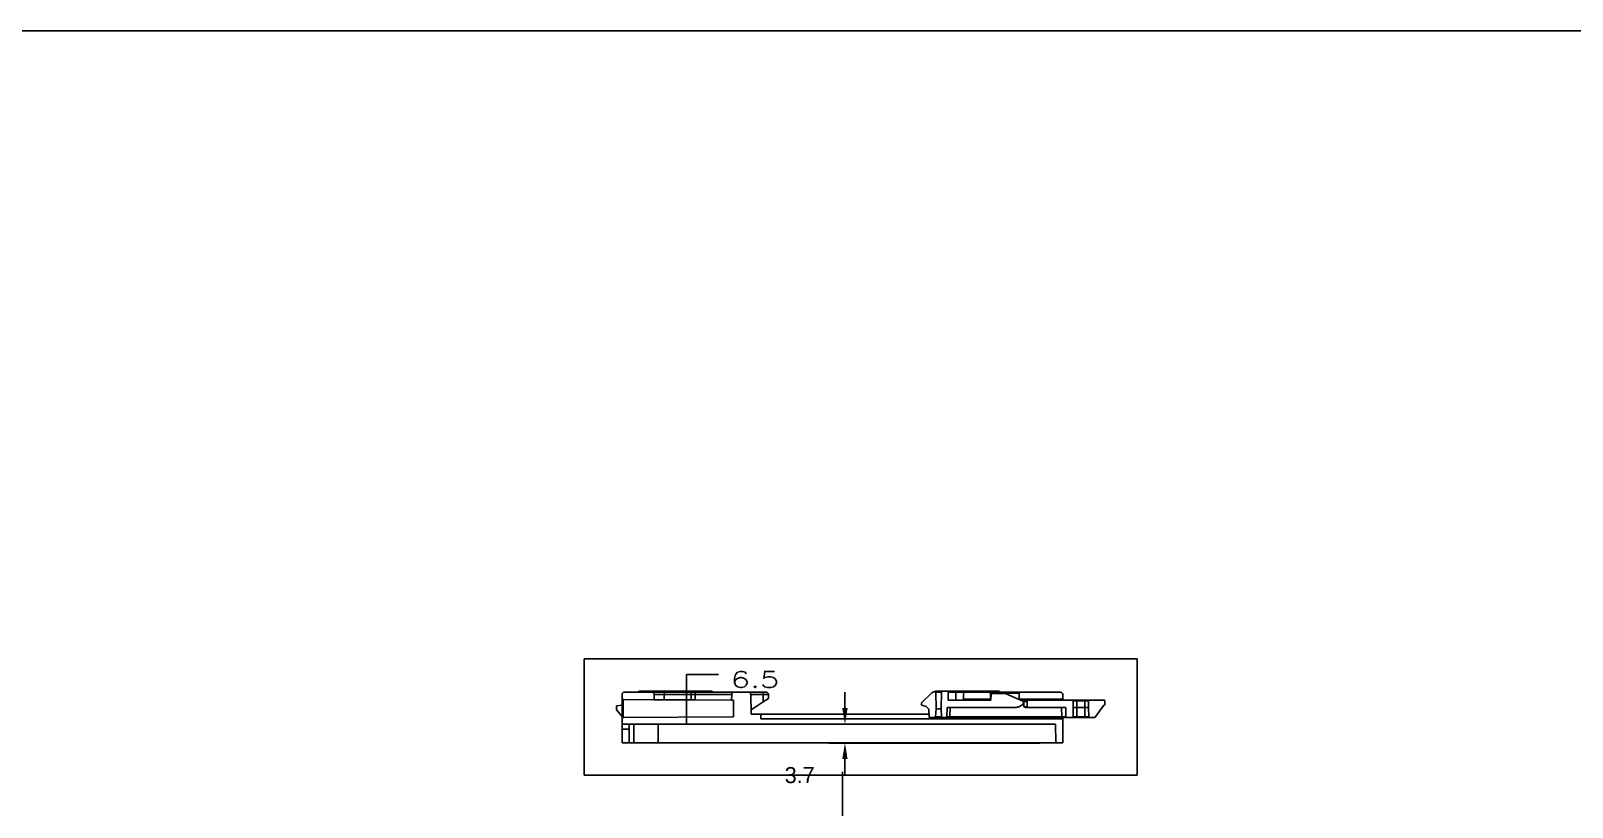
# Model space of a CAD drawing. Header units: inches. Extents: x 0 to 1189, y 0 to 841.
# Drawn here: x 594.5 to 898.4, y 687.9 to 841 of the extents above; entities that cross this region are included whole.
import ezdxf
from ezdxf.lldxf.tags import DXFTag

# ---------------------------------------------------------------- set-up
doc = ezdxf.new("R2010")
doc.units = ezdxf.units.IN
doc.header["$MEASUREMENT"] = 0
doc.layers.add('1', color=7, linetype='Continuous', true_color=0xffffff)
doc.styles.add('blockfont', font='simplex.shx', dxfattribs={"bigfont": 'bigfont'})
tags = doc.linetypes.add('PHANTOM', pattern=[2.5, 1.25, -0.25, 0.25, -0.25, 0.25, -0.25]).pattern_tags.tags
tags[14:15] = [DXFTag(74, 4), DXFTag(75, 0), DXFTag(340, '0'), DXFTag(46, 0.0), DXFTag(50, 0.0), DXFTag(44, 0.0), DXFTag(45, 0.0)]
tags[12:13] = [DXFTag(74, 4), DXFTag(75, 0), DXFTag(340, '0'), DXFTag(46, 0.0), DXFTag(50, 0.0), DXFTag(44, 0.0), DXFTag(45, 0.0)]
tags[10:11] = [DXFTag(74, 4), DXFTag(75, 0), DXFTag(340, '0'), DXFTag(46, 0.0), DXFTag(50, 0.0), DXFTag(44, 0.0), DXFTag(45, 0.0)]
tags[8:9] = [DXFTag(74, 4), DXFTag(75, 0), DXFTag(340, '0'), DXFTag(46, 0.0), DXFTag(50, 0.0), DXFTag(44, 0.0), DXFTag(45, 0.0)]
tags[6:7] = [DXFTag(74, 4), DXFTag(75, 0), DXFTag(340, '0'), DXFTag(46, 0.0), DXFTag(50, 0.0), DXFTag(44, 0.0), DXFTag(45, 0.0)]
tags[4:5] = [DXFTag(74, 4), DXFTag(75, 0), DXFTag(340, '0'), DXFTag(46, 0.0), DXFTag(50, 0.0), DXFTag(44, 0.0), DXFTag(45, 0.0)]
doc.dimstyles.get("Standard").update_dxf_attribs({"dimtxt": 0.18, "dimasz": 0.18, "dimexe": 0.18, "dimexo": 0.0625, "dimgap": 0.09, "dimtad": 0, "dimtih": 1, "dimtoh": 1, "dimdec": 4, "dimzin": 0, "dimdsep": 46, "dimtxsty": 'Standard', "dimcen": 0.09, "dimadec": 0, "dimazin": 0, "dimtfac": 1, "dimtdec": 4, "dimtofl": 0, "dimtmove": 0, "dimatfit": 3, "dimfxl": 0, "dimtolj": 1, "dimtzin": 0, "dimarcsym": 0})

# ---------------------------------------------------------------- blocks, each defined once
blk = doc.blocks.new('*D35')
at = {"layer": '1', "color": 7, "lineweight": -2}
for p, q in [((755.03, 707.41), (755.03, 710.58)), ((793.39, 704.23), (751.86, 704.23)), ((793.45, 700.53), (751.86, 700.53)), ((755.03, 697.36), (755.03, 694.18)), ((755.03, 694.18), (751.86, 694.18))]:
    blk.add_line(p, q, dxfattribs=at)
at = {"layer": '1', "color": 7}
for points in [[(754.5, 707.41), (755.56, 707.41), (755.03, 704.23)], [(754.5, 697.36), (755.56, 697.36), (755.03, 700.53)]]:
    blk.add_solid(points, dxfattribs=at)
at = {"layer": 'Defpoints', "color": 0}
for p in [(794.98, 704.23), (755.03, 700.53), (795.04, 700.53)]:
    blk.add_point(p, dxfattribs=at)
at = {"layer": '1', "color": 7, "insert": (745.51, 694.18), "char_height": 3.175, "attachment_point": 5}
blk.add_mtext('\\A1; 3.7 ', dxfattribs=at)
blk = doc.blocks.new('_U0')
at = {"color": 7}
for p, q in [((358.63, 677.74), (364.98, 677.74)), ((358.63, 667.9), (358.63, 677.74)), ((352.86, 674.4), (361.81, 674.4))]:
    blk.add_line(p, q, dxfattribs=at)
for points in [[(358.63, 674.4), (359.48, 671.23), (357.78, 671.23), (358.63, 674.4)], [(358.63, 667.9), (357.78, 671.08), (359.48, 671.08), (358.63, 667.9)]]:
    blk.add_solid(points, dxfattribs=at)
at = {"layer": '1', "color": 7, "insert": (367.36, 675.13), "char_height": 3.175, "attachment_point": 7, "line_spacing_factor": 0.903614, "style": 'blockfont'}
blk.add_mtext('\\W01.410;\\fsimplex.shx;6.5', dxfattribs=at)

msp = doc.modelspace()

# ---------------------------------------------------------------- linework, layer by layer
at = {"layer": '1', "color": 251}
for p, q in [((1189, 841), (0, 841)), ((812.6601, 717.1116), (703.6273, 717.1116)), ((703.6273, 694.1842), (703.6273, 717.1116)), ((812.6601, 717.1116), (812.6601, 694.1842)), ((703.6273, 694.1842), (812.6601, 694.1842))]:
    msp.add_line(p, q, dxfattribs=at)
at = {"layer": '1', "color": 163}
for p, q in [((711.0773, 709.333), (711.0773, 710.0842)), ((711.0773, 705.3353), (711.0773, 709.333)), ((711.3262, 709.083), (711.3262, 705.5853)), ((717.4014, 709.0554), (711.3262, 709.083)), ((711.5773, 710.5842), (716.8834, 710.5842)), ((718.4273, 710.7342), (714.4211, 710.7342)), ((714.4211, 710.5842), (714.4211, 710.7342)), ((716.8834, 710.5842), (719.4023, 710.5842)), ((717.3833, 710.0929), (719.4023, 710.0929)), ((717.3833, 710.0929), (717.4014, 709.0554)), ((717.4014, 709.0554), (719.4023, 709.0463)), ((723.2773, 710.7342), (718.4273, 710.7342)), ((718.4273, 710.5842), (718.4273, 710.7342)), ((719.4023, 710.5842), (724.7336, 710.5842)), ((719.4023, 710.5842), (719.4023, 710.0929)), ((724.7336, 710.0929), (719.4023, 710.0929)), ((719.4023, 709.0463), (719.4023, 710.0929)), ((724.7336, 709.0221), (719.4023, 709.0463)), ((723.2773, 710.5842), (723.2773, 710.7342)), ((724.7336, 710.5842), (725.1174, 710.5842)), ((724.7336, 710.5842), (724.7336, 710.0929)), ((725.5162, 710.0929), (724.7336, 710.0929)), ((724.7336, 709.0221), (724.7336, 710.0929)), ((725.5311, 709.0185), (724.7336, 709.0221)), ((733.1963, 710.5842), (725.1174, 710.5842)), ((725.1598, 710.7529), (725.1598, 710.5842)), ((725.8176, 710.7342), (725.2218, 710.7342)), ((725.2218, 710.5842), (725.2218, 710.7342)), ((732.6963, 710.0929), (725.5162, 710.0929)), ((725.5311, 709.0185), (725.5162, 710.0929)), ((725.5311, 709.0185), (732.677, 708.986)), ((728.8218, 710.7342), (725.8176, 710.7342)), ((725.8176, 710.5842), (725.8176, 710.7342)), ((728.8218, 710.5842), (728.8218, 710.7342)), ((728.8838, 710.5842), (728.8838, 710.7529)), ((732.677, 708.986), (732.6963, 710.0929)), ((733.0773, 708.9842), (732.677, 708.986)), ((733.0773, 705.6842), (733.0773, 708.9842)), ((733.1963, 710.5842), (735.96, 710.5842)), ((735.96, 710.5842), (738.9273, 710.5842)), ((736.46, 710.0929), (736.5273, 706.2342)), ((738.9273, 710.0842), (736.4601, 710.0842)), ((736.5127, 707.0745), (738.9273, 708.6724)), ((739.4273, 710.5842), (738.9273, 710.5842)), ((738.9273, 710.0842), (738.9273, 710.5842)), ((738.9273, 708.6724), (738.9273, 710.0842)), ((739.9273, 710.0842), (738.9273, 710.0842)), ((738.9273, 708.6724), (739.9273, 709.3342)), ((739.9273, 710.0842), (739.9273, 709.3342)), ((778.3788, 709.1842), (778.3753, 708.9842)), ((778.3947, 710.0929), (778.3788, 709.1842)), ((778.3788, 709.1842), (783.7273, 709.1842)), ((778.8946, 710.5842), (783.4572, 710.5842)), ((783.4572, 710.5842), (789.6474, 710.5842)), ((789.3975, 710.3385), (783.7072, 710.3385)), ((783.7273, 709.1842), (783.7072, 710.3385)), ((783.7273, 709.1842), (783.8162, 709.1842)), ((789.1751, 709.1842), (789.3773, 709.1842)), ((789.3975, 710.3385), (789.3773, 709.1842)), ((789.3773, 709.1842), (797.7273, 709.1842)), ((789.6474, 710.5842), (797.4773, 710.5842)), ((797.7286, 708.9841), (797.7286, 709.1842)), ((797.9773, 710.0842), (797.9773, 709.4342)), ((797.9773, 709.4342), (797.9773, 708.9841)), ((711.0773, 707.9842), (709.9773, 707.8842)), ((709.9773, 707.8842), (709.9773, 707.0842)), ((709.9773, 707.0842), (711.0773, 705.7842)), ((711.0773, 704.2342), (711.0773, 705.3353)), ((733.0773, 705.6842), (711.3262, 705.5853)), ((736.5273, 706.2342), (738.4607, 706.2342)), ((771.5899, 706.2342), (738.4607, 706.2342)), ((738.4607, 706.2342), (738.4607, 705.2842)), ((738.4607, 705.2842), (797.7273, 705.2842)), ((778.3151, 705.5342), (778.3107, 705.2842)), ((797.7286, 705.2842), (797.7286, 705.5342)), ((797.9773, 705.5342), (797.9773, 705.0342)), ((711.0773, 704.2342), (711.0773, 703.2516)), ((711.0773, 704.2342), (796.5627, 704.2342)), ((711.0773, 700.5342), (711.0773, 703.2516)), ((712.4748, 703.2516), (711.0773, 703.2516)), ((712.4919, 704.2342), (712.4748, 703.2516)), ((712.4919, 704.2342), (712.4919, 700.5342)), ((713.3949, 704.2341), (713.3949, 700.5342)), ((718.2273, 700.5342), (718.2273, 704.2341)), ((796.6273, 700.5342), (796.5627, 704.2342)), ((797.9773, 705.0342), (797.9773, 700.5342)), ((711.0773, 700.5342), (712.492, 700.5342)), ((712.4919, 700.5342), (713.3949, 700.5342)), ((713.3949, 700.5342), (718.2273, 700.5342)), ((718.2273, 700.5342), (796.6273, 700.5342)), ((797.9773, 700.5342), (796.6273, 700.5342))]:
    msp.add_line(p, q, dxfattribs=at)
at = {"layer": '1', "color": 252}
for p, q in [((770.0951, 708.2342), (770.0959, 708.3241)), ((770.0951, 708.2342), (770.0958, 708.1531)), ((772.0057, 710.2948), (770.1398, 708.4289)), ((772.9379, 710.5578), (772.9951, 707.2842)), ((774.2027, 710.7342), (773.0664, 710.7342)), ((773.1573, 710.5868), (774.0527, 710.5868)), ((773.9951, 707.2842), (774.0527, 710.5868)), ((775.2119, 710.7342), (774.2027, 710.7342)), ((775.2119, 710.7342), (776.8999, 710.7342)), ((775.3619, 710.5855), (776.9016, 710.5855)), ((775.3619, 710.5855), (775.3759, 708.9842)), ((783.8057, 708.9842), (775.3759, 708.9842)), ((784.2833, 710.7342), (776.8999, 710.7342)), ((776.9016, 710.5855), (784.2851, 710.5855)), ((776.9018, 708.9841), (776.9016, 710.5855)), ((783.8057, 708.9842), (783.8664, 710.142)), ((786.6141, 710.2842), (784.0162, 710.2842)), ((785.3869, 710.7342), (784.2833, 710.7342)), ((785.5369, 710.5855), (784.2851, 710.5855)), ((784.2851, 710.5841), (784.2851, 710.5855)), ((785.5369, 710.5841), (785.5369, 710.5855)), ((786.6739, 710.2717), (790.2101, 708.7342)), ((789.635, 708.9842), (790.3102, 708.9842)), ((790.3102, 708.842), (789.962, 708.842)), ((790.2101, 708.7342), (790.2012, 708.2253)), ((790.3102, 708.7343), (790.3286, 707.6816)), ((790.9601, 708.7342), (790.9657, 708.842)), ((790.9785, 707.6816), (790.9601, 708.7345)), ((790.9601, 708.7342), (790.9785, 707.6816)), ((799.8874, 708.9842), (791.1155, 708.9842)), ((799.8874, 708.9842), (800.7601, 708.9842)), ((800.0373, 708.8368), (800.0601, 707.5342)), ((800.0373, 708.8368), (800.7601, 708.8368)), ((800.0601, 707.5342), (800.0373, 708.8368)), ((802.3601, 708.9842), (800.7601, 708.9842)), ((800.7601, 708.9842), (800.7601, 708.8368)), ((800.7601, 708.8368), (802.3601, 708.8368)), ((800.7601, 708.8368), (800.7601, 707.5342)), ((803.2328, 708.9842), (802.3601, 708.9842)), ((802.3601, 708.9842), (802.3601, 708.8368)), ((802.3601, 708.8368), (802.3601, 707.5342)), ((803.0828, 708.8368), (802.3601, 708.8368)), ((803.0828, 708.8368), (803.0601, 707.5342)), ((803.0601, 707.5342), (803.0828, 708.8368)), ((806.1509, 708.9842), (803.2328, 708.9842)), ((806.2913, 708.1263), (806.3101, 708.4842)), ((806.3008, 708.8381), (806.3101, 708.4842)), ((770.1949, 708.0133), (771.0292, 707.7124)), ((771.082, 707.6797), (771.5097, 707.2707)), ((771.5559, 707.1678), (771.6108, 705.6786)), ((771.7607, 705.5342), (772.761, 705.5342)), ((772.761, 705.5342), (774.2291, 705.5342)), ((772.9108, 705.6763), (772.9951, 707.2842)), ((774.0793, 705.6763), (772.9108, 705.6763)), ((773.9951, 707.2842), (772.9951, 707.2842)), ((773.9951, 707.2842), (774.0793, 705.6763)), ((774.2291, 705.5342), (774.9778, 705.5342)), ((774.9778, 705.5342), (775.7277, 705.5342)), ((775.1601, 707.5342), (775.1277, 705.6816)), ((775.1277, 705.6816), (775.1601, 707.5342)), ((775.1601, 707.5342), (788.6378, 707.5342)), ((775.7277, 705.6816), (775.76, 707.5342)), ((797.7925, 705.6816), (775.7277, 705.6816)), ((775.7277, 705.5342), (775.7277, 705.6816)), ((775.7277, 705.5342), (797.7925, 705.5342)), ((789.3039, 707.6902), (790.1178, 708.0936)), ((790.7913, 707.5342), (791.1284, 707.5342)), ((791.1284, 707.5342), (798.5601, 707.5342)), ((797.7602, 707.5342), (797.7925, 705.6816)), ((797.7925, 705.5342), (797.7925, 705.6816)), ((797.7925, 705.5342), (798.7424, 705.5342)), ((798.5924, 705.6816), (798.5601, 707.5342)), ((798.5601, 707.5342), (798.5924, 705.6816)), ((798.7424, 705.5342), (799.8778, 705.5342)), ((799.8778, 705.5342), (800.7601, 705.5342)), ((800.0277, 705.6816), (800.0601, 707.5342)), ((800.0277, 705.6816), (800.0601, 707.5342)), ((800.0277, 705.6816), (800.7601, 705.6816)), ((800.7601, 707.5342), (800.0601, 707.5342)), ((802.3601, 707.5342), (800.7601, 707.5342)), ((800.7601, 705.6816), (800.7601, 707.5342)), ((802.3601, 705.6816), (800.7601, 705.6816)), ((800.7601, 705.5342), (800.7601, 705.6816)), ((800.7601, 705.5342), (802.3601, 705.5342)), ((803.0601, 707.5342), (802.3601, 707.5342)), ((802.3601, 705.6816), (802.3601, 707.5342)), ((803.0924, 705.6816), (802.3601, 705.6816)), ((802.3601, 705.5342), (802.3601, 705.6816)), ((803.2424, 705.5342), (802.3601, 705.5342)), ((803.0924, 705.6816), (803.0601, 707.5342)), ((803.0924, 705.6816), (803.0601, 707.5342)), ((803.2424, 705.5342), (804.2329, 705.5342)), ((804.3549, 705.597), (806.0601, 707.9842)), ((806.0601, 707.9842), (806.1415, 707.9842))]:
    msp.add_line(p, q, dxfattribs=at)
at = {"layer": '1', "color": 43, "linetype": 'PHANTOM', "ltscale": 9.52}
msp.add_line((754.5273, 694.8326), (754.5273, 575.8326), dxfattribs=at)
at = {"layer": '1', "color": 163}
for centre, radius, start, end in [((711.5773, 710.0842), 0.5, 90, 180), ((711.3273, 709.333), 0.25, 180, 269.739566), ((716.8834, 710.0842), 0.5, 1, 90), ((733.1963, 710.0842), 0.5, 90, 179), ((735.96, 710.0842), 0.5, 1, 90), ((739.4273, 710.0842), 0.5, 0, 90), ((778.8946, 710.0842), 0.5, 90, 179), ((783.4572, 710.3342), 0.25, 1, 90), ((789.6474, 710.3342), 0.25, 90, 179), ((797.4773, 710.0842), 0.5, 0, 90), ((797.7273, 709.4342), 0.25, 270, 0), ((711.3273, 705.3353), 0.25, 90.260434, 180), ((797.7273, 705.0342), 0.25, 0, 90)]:
    msp.add_arc(centre, radius, start, end, dxfattribs=at)
at = {"layer": '1', "color": 252, "extrusion": (0, 0, -1)}
for centre, radius, start, end in [((-770.2459, 708.3228), 0.15, 0.5, 45), ((-785.3869, 710.5842), 0.15, 90, 179.5), ((-790.0512, 708.228), 0.15, 181, 243.637024), ((-799.8874, 708.8342), 0.15, 90, 179), ((-803.2328, 708.8342), 0.15, 1, 90), ((-806.1509, 708.8342), 0.15, 90, 178.5), ((-770.2458, 708.1544), 0.15, 289.832307, 359.5), ((-774.9778, 705.6842), 0.15, 181, 270), ((-788.6378, 709.0342), 1.5, 243.637024, 270), ((-791.1284, 707.6842), 0.15, 270, 359), ((-798.7424, 705.6842), 0.15, 270, 359), ((-799.8778, 705.6842), 0.15, 181, 270), ((-803.2424, 705.6842), 0.15, 270, 359), ((-806.1415, 708.1342), 0.15, 183, 270)]:
    msp.add_arc(centre, radius, start, end, dxfattribs=at)
at = {"layer": '1', "color": 252}
for centre, radius, start, end in [((773.0664, 709.2342), 1.5, 101.902715, 135), ((772.788, 710.5552), 0.15, 1, 101.902715), ((774.2027, 710.5842), 0.15, 90, 179), ((775.2119, 710.5842), 0.15, 0.5, 90), ((784.0162, 710.1342), 0.15, 90, 177), ((786.6141, 710.1342), 0.15, 66.5, 90), ((791.1155, 708.8342), 0.15, 90, 177), ((770.9783, 707.5713), 0.15, 46.274367, 70.167693), ((771.406, 707.1623), 0.15, 2.11199, 46.274367), ((771.7607, 705.6842), 0.15, 182.11199, 270), ((772.761, 705.6842), 0.15, 270, 357), ((774.2291, 705.6842), 0.15, 183, 270), ((804.2329, 705.6842), 0.15, 270, 324.462322)]:
    msp.add_arc(centre, radius, start, end, dxfattribs=at)
at = {"layer": '1', "color": 163}
msp.add_ellipse((725.1174, 710.0842), major_axis=(0, -0.5), ratio=0.79772996, start_param=1.58824962, end_param=3.14159265, dxfattribs=at)
at = {"layer": '1', "color": 252}
for centre, ratio, start_param in [((773.0664, 710.5842), 0.60580098, 4.72984227), ((776.8999, 710.5842), 0.01183821, 4.72111563), ((784.2833, 710.5842), 0.01183821, 4.72111563)]:
    msp.add_ellipse(centre, major_axis=(0, 0.15), ratio=ratio, start_param=start_param, end_param=6.28318531, dxfattribs=at)
for points, degree, knots in [([(772.7655, 710.7043), (772.7601, 710.7032), (772.7515, 710.7015), (772.7436, 710.6998), (772.7391, 710.6988)], 3, [0, 0, 0, 0, 0.61054142, 1, 1, 1, 1]), ([(772.9379, 710.5578), (772.9522, 710.5615), (772.97, 710.5657), (772.9951, 710.5711), (773.0266, 710.5767), (773.0643, 710.5817), (773.1074, 710.5856), (773.1406, 710.5864), (773.1573, 710.5868)], 3, [0, 0, 0, 0, 0.3758466, 0.50070343, 0.62524788, 0.74982435, 0.8746195, 1, 1, 1, 1]), ([(790.3102, 708.9842), (790.4715, 708.9842), (790.6169, 708.9842), (790.6903, 708.9842), (790.7568, 708.9842), (790.8227, 708.9842), (790.8771, 708.9842)], 2, [0, 0, 0, 0.5019298, 0.5019298, 0.7528947, 0.7528947, 1, 1, 1]), ([(790.9535, 708.8419), (790.9604, 708.8419), (790.8951, 708.8419), (790.7737, 708.8419), (790.6524, 708.8419), (790.4813, 708.8419), (790.3102, 708.8419)], 3, [0, 0, 0, 0, 0.4999999, 0.4999999, 0.4999999, 1, 1, 1, 1]), ([(790.3286, 707.6816), (790.3654, 707.664), (790.4391, 707.629), (790.5885, 707.5623), (790.7102, 707.5454), (790.7913, 707.5342)], 3, [0, 0, 0, 0, 0.25082214, 0.50134262, 1, 1, 1, 1])]:
    msp.add_open_spline(points, degree=degree, knots=knots, dxfattribs=at)
for points, degree in [([(773.0664, 710.7342), (772.9687, 710.7342), (772.8908, 710.726), (772.8376, 710.7178)], 3), ([(790.3102, 708.842), (790.3102, 708.9162), (790.3102, 708.9806), (790.3102, 708.9852)], 3), ([(790.3102, 708.7339), (790.3102, 708.8417)], 1), ([(790.3102, 708.7342), (790.4798, 708.7342), (790.6494, 708.7342), (790.7697, 708.7342)], 3), ([(790.7697, 708.7342), (790.8135, 708.7342), (790.8493, 708.7342), (790.8771, 708.7342)], 3), ([(791.0162, 708.9609), (791.081, 708.9816)], 1), ([(775.7277, 705.6816), (775.5069, 705.6806), (775.3106, 705.6803), (775.2065, 705.6806)], 3), ([(790.9278, 707.6808), (790.8286, 707.6802), (790.5949, 707.6805), (790.3286, 707.6816)], 3), ([(798.5833, 705.6812), (798.5246, 705.6801), (798.1881, 705.6803), (797.7925, 705.6816)], 3)]:
    msp.add_open_spline(points, degree=degree, dxfattribs=at)

# ---------------------------------------------------------------- block references
at = {"layer": '1', "color": 7}
msp.add_blockref('_U0', (365.1505, 36.3324), dxfattribs=at)

# ---------------------------------------------------------------- dimensions: what is measured, and where the dimension line sits
dim = msp.add_linear_dim(base=(755.0331, 700.5342), p1=(794.9752, 704.2342), p2=(795.0398, 700.5342), angle=90, text=' <> ', dimstyle='Standard', override={"dimtxt": 3.175, "dimasz": 3.175, "dimexe": 3.175, "dimexo": 1.5875, "dimgap": 1.5875, "dimdec": 1, "dimclrd": 7, "dimclre": 7, "dimclrt": 7, "dimtm": -0.005, "dimtdec": 3}, dxfattribs=at)
dim.commit()
dim.dimension.update_dxf_attribs({"geometry": '*D35', "text_midpoint": (745.5081, 694.1842)})

doc.saveas('drawing.dxf')
